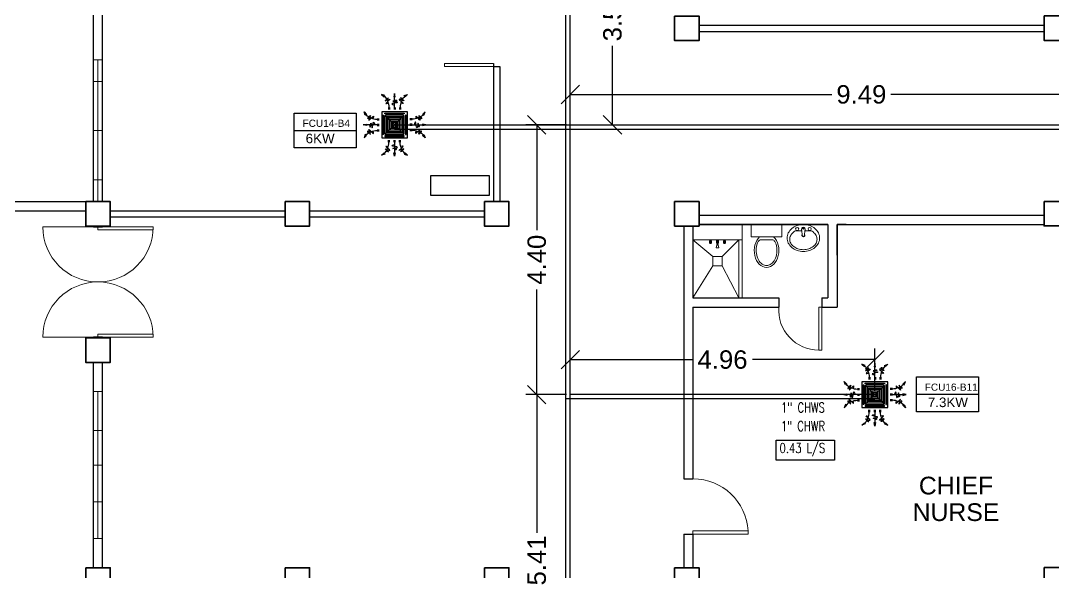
# Model space of a CAD drawing. Header units: millimetres. Extents: x 5 to 430, y 3 to 339.
# Drawn here: x 241.47 to 258.31, y 203.62 to 212.62 of the extents above; entities that cross this region are included whole.
import ezdxf

# ---------------------------------------------------------------- set-up
doc = ezdxf.new("R2010")
doc.units = ezdxf.units.MM
doc.header["$MEASUREMENT"] = 0
for name, color, linetype in [('AIR', 7, 'Continuous'), ('fcu line', 7, 'Continuous'), ('fcu return', 7, 'Continuous'), ('label', 7, 'Continuous'), ('Legends', 7, 'Continuous'), ('pipe label', 7, 'Continuous')]:
    doc.layers.add(name, color=color, linetype=linetype)
doc.styles.add('Arch-Dim', font='simplex.shx', dxfattribs={"width": 0.75})
doc.styles.get("Standard").update_dxf_attribs({"font": 'arial.ttf'})
doc.styles.add('SWISSLT175', font='swissl.ttf', dxfattribs={"height": 0.175})
doc.dimstyles.new('Copy of dimension', dxfattribs={"dimtxt": 0.3, "dimasz": 0.3, "dimexe": 0.18, "dimexo": 0.0625, "dimgap": 0.09, "dimtad": 0, "dimzin": 0, "dimdsep": 46, "dimtxsty": 'Standard', "dimblk": 'OBLIQUE', "dimcen": 0.09, "dimclrd": 256, "dimclre": 256, "dimclrt": 256, "dimadec": 0, "dimazin": 0, "dimtfac": 1, "dimtofl": 0, "dimtmove": 0, "dimatfit": 3, "dimldrblk": 'OBLIQUE', "dimfxl": 1, "dimtolj": 1, "dimtzin": 0, "dimarcsym": 0})

# ---------------------------------------------------------------- blocks, each defined once
blk = doc.blocks.new('FCU-13000P (CASSETTE SPLIT)')
at = {"layer": 'AIR', "ltscale": 3}
for p, q in [((0, 0.523), (0, 1)), ((-0.193, 0.558), (-0.193, 0.487)), ((-0.162, 0.558), (-0.162, 0.487)), ((-0.016, 0.558), (-0.016, 0.487)), ((0.016, 0.558), (0.016, 0.487)), ((0.162, 0.558), (0.162, 0.487)), ((0.193, 0.558), (0.193, 0.487)), ((-0.523, 0), (-1, 0)), ((-0.558, 0.193), (-0.487, 0.193)), ((-0.558, 0.162), (-0.487, 0.162)), ((-0.558, 0.016), (-0.487, 0.016)), ((0.558, 0.193), (0.487, 0.193)), ((0.558, 0.162), (0.487, 0.162)), ((0.558, 0.016), (0.487, 0.016)), ((0.523, 0), (1, 0)), ((-0.558, -0.016), (-0.487, -0.016)), ((-0.558, -0.162), (-0.487, -0.162)), ((-0.558, -0.193), (-0.487, -0.193)), ((0.558, -0.016), (0.487, -0.016)), ((0.558, -0.162), (0.487, -0.162)), ((0.558, -0.193), (0.487, -0.193)), ((-0.193, -0.558), (-0.193, -0.487)), ((-0.162, -0.558), (-0.162, -0.487)), ((-0.016, -0.558), (-0.016, -0.487)), ((0, -0.523), (0, -1)), ((0.016, -0.558), (0.016, -0.487)), ((0.162, -0.558), (0.162, -0.487)), ((0.193, -0.558), (0.193, -0.487))]:
    blk.add_line(p, q, dxfattribs=at)
at = {"layer": 'AIR'}
for p, q in [((0.295, -0.295), (-0.295, 0.295)), ((0.295, 0.295), (-0.295, -0.295))]:
    blk.add_line(p, q, dxfattribs=at)
at = {"layer": 'AIR', "ltscale": 3}
for points in [[(-0.022, 0.89), (0.022, 0.89), (0, 1)], [(-0.335, 0.895), (-0.311, 0.932), (-0.416, 0.973)], [(0.335, 0.895), (0.311, 0.932), (0.416, 0.973)], [(-0.895, 0.335), (-0.932, 0.311), (-0.973, 0.416)], [(0.895, 0.335), (0.932, 0.311), (0.973, 0.416)], [(-0.89, 0.022), (-0.89, -0.022), (-1, 0)], [(0.89, 0.022), (0.89, -0.022), (1, 0)], [(-0.895, -0.335), (-0.932, -0.311), (-0.973, -0.416)], [(0.895, -0.335), (0.932, -0.311), (0.973, -0.416)], [(-0.335, -0.895), (-0.311, -0.932), (-0.416, -0.973)], [(-0.022, -0.89), (0.022, -0.89), (0, -1)], [(0.335, -0.895), (0.311, -0.932), (0.416, -0.973)]]:
    blk.add_lwpolyline(points, close=True, dxfattribs=at)
at = {"layer": 'AIR'}
for points in [[(-0.323, 0.914, -0.171809), (-0.178, 0.558), (-0.178, 0.522)], [(0.323, 0.914, 0.171809), (0.178, 0.558), (0.178, 0.522)], [(-0.914, 0.323, 0.171809), (-0.558, 0.178), (-0.522, 0.178)], [(0.914, 0.323, -0.171809), (0.558, 0.178), (0.522, 0.178)], [(-0.914, -0.323, -0.171809), (-0.558, -0.178), (-0.522, -0.178)], [(0.914, -0.323, 0.171809), (0.558, -0.178), (0.522, -0.178)], [(-0.323, -0.914, 0.171809), (-0.178, -0.558), (-0.178, -0.522)], [(0.323, -0.914, -0.171809), (0.178, -0.558), (0.178, -0.522)]]:
    blk.add_lwpolyline(points, format="xyb", dxfattribs=at)
for points in [[(-0.41, -0.41), (0.41, -0.41), (0.41, 0.41), (-0.41, 0.41)], [(-0.31, 0.372), (0.31, 0.372), (0.31, 0.348), (-0.31, 0.348)], [(-0.373, 0.31), (-0.348, 0.31), (-0.348, -0.31), (-0.373, -0.31)], [(-0.26, -0.26), (0.26, -0.26), (0.26, 0.26), (-0.26, 0.26)], [(-0.21, -0.21), (0.21, -0.21), (0.21, 0.21), (-0.21, 0.21)], [(-0.16, -0.16), (0.16, -0.16), (0.16, 0.16), (-0.16, 0.16)], [(-0.11, -0.11), (0.11, -0.11), (0.11, 0.11), (-0.11, 0.11)], [(-0.06, -0.06), (0.06, -0.06), (0.06, 0.06), (-0.06, 0.06)], [(0.372, 0.31), (0.348, 0.31), (0.348, -0.31), (0.372, -0.31)], [(-0.31, -0.373), (0.31, -0.373), (0.31, -0.348), (-0.31, -0.348)]]:
    blk.add_lwpolyline(points, close=True, dxfattribs=at)
blk.add_lwpolyline([(-0.26, -0.31), (0.26, -0.31, 0.414214), (0.31, -0.26), (0.31, 0.26, 0.414214), (0.26, 0.31), (-0.26, 0.31, 0.414214), (-0.31, 0.26), (-0.31, -0.26, 0.414214)], format="xyb", close=True, dxfattribs=at)
at = {"layer": 'AIR', "ltscale": 3}
for points in [[(-0.268, 0.84), (-0.231, 0.852), (-0.134, 0.882), (-0.422, 0.704), (0.005, 0.903), (-0.358, 0.645), (-0.239, 0.678), (-0.199, 0.69)], [(0.268, 0.84), (0.231, 0.852), (0.134, 0.882), (0.422, 0.704), (-0.005, 0.903), (0.358, 0.645), (0.239, 0.678), (0.199, 0.69)], [(-0.84, 0.268), (-0.852, 0.231), (-0.882, 0.134), (-0.704, 0.422), (-0.903, -0.005), (-0.645, 0.358), (-0.678, 0.239), (-0.69, 0.199)], [(0.84, 0.268), (0.852, 0.231), (0.882, 0.134), (0.704, 0.422), (0.903, -0.005), (0.645, 0.358), (0.678, 0.239), (0.69, 0.199)], [(-0.84, -0.268), (-0.852, -0.231), (-0.882, -0.134), (-0.704, -0.422), (-0.903, 0.005), (-0.645, -0.358), (-0.678, -0.239), (-0.69, -0.199)], [(0.84, -0.268), (0.852, -0.231), (0.882, -0.134), (0.704, -0.422), (0.903, 0.005), (0.645, -0.358), (0.678, -0.239), (0.69, -0.199)], [(-0.268, -0.84), (-0.231, -0.852), (-0.134, -0.882), (-0.422, -0.704), (0.005, -0.903), (-0.358, -0.645), (-0.239, -0.678), (-0.199, -0.69)], [(0.268, -0.84), (0.231, -0.852), (0.134, -0.882), (0.422, -0.704), (-0.005, -0.903), (0.358, -0.645), (0.239, -0.678), (0.199, -0.69)]]:
    blk.add_open_spline(points, degree=3, knots=[0.0032834, 0.0032834, 0.0032834, 0.0032834, 0.0712567, 0.1924075, 0.3347111, 0.5062145, 0.5813292, 0.5813292, 0.5813292, 0.5813292], dxfattribs=at)
for points in [[(0, 0.8), (0.077, 0.776), (-0.058, 0.755), (0.098, 0.718), (-0.087, 0.663), (0, 0.631)], [(-0.8, 0), (-0.776, -0.077), (-0.755, 0.058), (-0.718, -0.098), (-0.663, 0.087), (-0.631, 0)], [(0.8, 0), (0.776, -0.077), (0.755, 0.058), (0.718, -0.098), (0.663, 0.087), (0.631, 0)], [(0, -0.8), (0.077, -0.776), (-0.058, -0.755), (0.098, -0.718), (-0.087, -0.663), (0, -0.631)]]:
    blk.add_spline(points, degree=3, dxfattribs=at)
for points in [[(0, 1), (-0.022, 0.89), (0.022, 0.89)], [(-0.416, 0.973), (-0.335, 0.895), (-0.311, 0.932)], [(0.416, 0.973), (0.335, 0.895), (0.311, 0.932)], [(-0.973, 0.416), (-0.895, 0.335), (-0.932, 0.311)], [(0.973, 0.416), (0.895, 0.335), (0.932, 0.311)], [(-1, 0), (-0.89, 0.022), (-0.89, -0.022)], [(1, 0), (0.89, 0.022), (0.89, -0.022)], [(-0.973, -0.416), (-0.895, -0.335), (-0.932, -0.311)], [(0.973, -0.416), (0.895, -0.335), (0.932, -0.311)], [(-0.416, -0.973), (-0.335, -0.895), (-0.311, -0.932)], [(0, -1), (-0.022, -0.89), (0.022, -0.89)], [(0.416, -0.973), (0.335, -0.895), (0.311, -0.932)]]:
    blk.add_solid(points, dxfattribs=at)
blk = doc.blocks.new('_Oblique')
at = {"color": 0, "linetype": 'ByBlock', "lineweight": -2}
blk.add_line((-0.5, -0.5), (0.5, 0.5), dxfattribs=at)
blk = doc.blocks.new('*D400')
at = {"layer": 'Defpoints', "color": 0, "transparency": 16777216}
for p in [(249.885, 206.517), (250.431, 206.517), (250.431, 201.106)]:
    blk.add_point(p, dxfattribs=at)
at = {"layer": 'Legends', "lineweight": -2, "transparency": 16777216}
for p, q in [((250.368, 206.517), (249.705, 206.517)), ((249.885, 206.517), (249.885, 204.262)), ((249.885, 201.106), (249.885, 203.361)), ((250.368, 201.106), (249.705, 201.106))]:
    blk.add_line(p, q, dxfattribs=at)
at = {"layer": 'Legends', "lineweight": -2, "transparency": 16777216, "xscale": 0.3, "yscale": 0.3, "zscale": 0.3}
for p, rotation in [((249.885, 206.517), 90), ((249.885, 201.106), 270)]:
    blk.add_blockref('_Oblique', p, dxfattribs=dict(at, rotation=rotation))
at = {"layer": 'Legends', "transparency": 16777216, "insert": (249.885, 203.812), "char_height": 0.3, "attachment_point": 5, "rotation": 90}
blk.add_mtext('\\A1;5.41', dxfattribs=at)
blk = doc.blocks.new('*D401')
at = {"layer": 'Defpoints', "color": 0, "transparency": 16777216}
for p in [(255.396, 207.088), (250.431, 206.517), (255.396, 206.517)]:
    blk.add_point(p, dxfattribs=at)
at = {"layer": 'Legends', "lineweight": -2, "transparency": 16777216}
for p, q in [((250.431, 206.58), (250.431, 207.268)), ((255.396, 206.58), (255.396, 207.268)), ((250.431, 207.088), (252.428, 207.088)), ((255.396, 207.088), (253.399, 207.088))]:
    blk.add_line(p, q, dxfattribs=at)
at = {"layer": 'Legends', "lineweight": -2, "transparency": 16777216, "xscale": 0.3, "yscale": 0.3, "zscale": 0.3, "rotation": 180}
blk.add_blockref('_Oblique', (250.431, 207.088), dxfattribs=at)
at = {"layer": 'Legends', "lineweight": -2, "transparency": 16777216, "xscale": 0.3, "yscale": 0.3, "zscale": 0.3}
blk.add_blockref('_Oblique', (255.396, 207.088), dxfattribs=at)
at = {"layer": 'Legends', "transparency": 16777216, "insert": (252.913, 207.088), "char_height": 0.3, "attachment_point": 5}
blk.add_mtext('\\A1;4.96', dxfattribs=at)
blk = doc.blocks.new('*D402')
at = {"layer": 'Defpoints', "color": 0, "transparency": 16777216}
for p in [(249.885, 210.919), (250.431, 210.919), (250.431, 206.517)]:
    blk.add_point(p, dxfattribs=at)
at = {"layer": 'Legends', "lineweight": -2, "transparency": 16777216}
for p, q in [((250.368, 210.919), (249.705, 210.919)), ((249.885, 210.919), (249.885, 209.203)), ((249.885, 206.517), (249.885, 208.233)), ((250.368, 206.517), (249.705, 206.517))]:
    blk.add_line(p, q, dxfattribs=at)
at = {"layer": 'Legends', "lineweight": -2, "transparency": 16777216, "xscale": 0.3, "yscale": 0.3, "zscale": 0.3}
for p, rotation in [((249.885, 210.919), 90), ((249.885, 206.517), 270)]:
    blk.add_blockref('_Oblique', p, dxfattribs=dict(at, rotation=rotation))
at = {"layer": 'Legends', "transparency": 16777216, "insert": (249.885, 208.718), "char_height": 0.3, "attachment_point": 5, "rotation": 90}
blk.add_mtext('\\A1;4.40', dxfattribs=at)
blk = doc.blocks.new('*D403')
at = {"layer": 'Defpoints', "color": 0, "transparency": 16777216}
for p in [(259.922, 211.414), (250.431, 210.919), (259.922, 210.919)]:
    blk.add_point(p, dxfattribs=at)
at = {"layer": 'Legends', "lineweight": -2, "transparency": 16777216}
for p, q in [((250.431, 210.981), (250.431, 211.594)), ((259.922, 210.981), (259.922, 211.594)), ((250.431, 211.414), (254.696, 211.414)), ((259.922, 211.414), (255.656, 211.414))]:
    blk.add_line(p, q, dxfattribs=at)
at = {"layer": 'Legends', "lineweight": -2, "transparency": 16777216, "xscale": 0.3, "yscale": 0.3, "zscale": 0.3, "rotation": 180}
blk.add_blockref('_Oblique', (250.431, 211.414), dxfattribs=at)
at = {"layer": 'Legends', "lineweight": -2, "transparency": 16777216, "xscale": 0.3, "yscale": 0.3, "zscale": 0.3}
blk.add_blockref('_Oblique', (259.922, 211.414), dxfattribs=at)
at = {"layer": 'Legends', "transparency": 16777216, "insert": (255.176, 211.414), "char_height": 0.3, "attachment_point": 5}
blk.add_mtext('\\A1;9.49', dxfattribs=at)
blk = doc.blocks.new('*D422')
at = {"layer": 'Defpoints', "color": 0, "transparency": 16777216}
for p in [(250.431, 214.459), (251.119, 214.459), (250.431, 210.919)]:
    blk.add_point(p, dxfattribs=at)
at = {"layer": 'Legends', "lineweight": -2, "transparency": 16777216}
for p, q in [((250.493, 214.459), (251.299, 214.459)), ((251.119, 214.459), (251.119, 213.168)), ((251.119, 210.919), (251.119, 212.21)), ((250.493, 210.919), (251.299, 210.919))]:
    blk.add_line(p, q, dxfattribs=at)
at = {"layer": 'Legends', "lineweight": -2, "transparency": 16777216, "xscale": 0.3, "yscale": 0.3, "zscale": 0.3}
for p, rotation in [((251.119, 214.459), 90), ((251.119, 210.919), 270)]:
    blk.add_blockref('_Oblique', p, dxfattribs=dict(at, rotation=rotation))
at = {"layer": 'Legends', "transparency": 16777216, "insert": (251.119, 212.689), "char_height": 0.3, "attachment_point": 5, "rotation": 90}
blk.add_mtext('\\A1;3.54', dxfattribs=at)

msp = doc.modelspace()

# ---------------------------------------------------------------- linework, layer by layer
at = {"color": 8, "lineweight": 25}
for p, q in [((242.656, 209.668), (242.656, 215.268)), ((242.806, 209.668), (242.806, 215.268)), ((252.531, 212.544), (258.156, 212.544)), ((252.531, 212.444), (258.156, 212.444)), ((249.181, 211.918), (249.181, 209.668)), ((249.181, 211.868), (249.281, 211.868)), ((249.281, 211.868), (249.281, 209.668)), ((237.231, 209.668), (242.531, 209.668)), ((239.531, 209.518), (242.531, 209.518)), ((242.931, 209.518), (245.781, 209.518)), ((246.181, 209.518), (249.031, 209.518)), ((242.656, 209.268), (242.656, 209.255)), ((242.806, 209.268), (242.806, 209.255)), ((242.931, 209.418), (245.781, 209.418)), ((246.181, 209.418), (249.031, 209.418)), ((242.656, 209.255), (242.806, 209.255)), ((242.806, 207.455), (242.656, 207.455)), ((242.656, 207.443), (242.656, 207.455)), ((242.806, 207.443), (242.806, 207.455)), ((242.656, 203.693), (242.656, 207.043)), ((242.806, 203.693), (242.806, 207.043))]:
    msp.add_line(p, q, dxfattribs=at)
at = {"color": 8, "lineweight": 9}
for p, q in [((242.656, 211.98), (242.806, 211.98)), ((242.656, 209.668), (242.656, 211.98)), ((242.731, 211.98), (242.731, 209.668)), ((242.656, 210.824), (242.656, 211.624)), ((242.656, 211.624), (242.806, 211.624)), ((242.806, 211.624), (242.806, 210.024)), ((242.656, 210.824), (242.806, 210.824)), ((242.806, 210.024), (242.656, 210.024)), ((242.656, 209.668), (242.806, 209.668)), ((253.381, 209.294), (253.381, 209.094)), ((253.881, 209.294), (253.381, 209.294)), ((253.881, 209.094), (253.881, 209.294)), ((253.381, 209.094), (253.881, 209.094)), ((254.216, 209.096), (254.203, 209.218)), ((254.245, 209.096), (254.259, 209.218)), ((252.7, 209.044), (252.734, 209.044)), ((252.7, 209.043), (252.7, 209.044)), ((252.7, 209.043), (252.734, 209.043)), ((252.7, 209.043), (252.704, 209.036)), ((252.701, 209.011), (252.703, 209.015)), ((252.701, 208.989), (252.701, 209.011)), ((252.701, 208.989), (252.734, 208.989)), ((252.704, 208.987), (252.701, 208.989)), ((252.703, 209.022), (252.704, 209.025)), ((252.703, 209.022), (252.731, 209.022)), ((252.703, 209.016), (252.703, 209.022)), ((252.704, 209.036), (252.731, 209.036)), ((252.704, 209.025), (252.731, 209.025)), ((252.704, 209.011), (252.711, 209.011)), ((252.704, 208.997), (252.704, 209.01)), ((252.704, 208.987), (252.73, 208.987)), ((252.704, 208.985), (252.704, 208.987)), ((252.704, 208.985), (252.73, 208.985)), ((252.706, 209.036), (252.706, 209.025)), ((252.711, 208.997), (252.711, 209.009)), ((252.731, 209.011), (252.723, 209.011)), ((252.723, 208.997), (252.723, 209.009)), ((252.729, 209.036), (252.729, 209.025)), ((252.73, 208.997), (252.73, 209.01)), ((252.73, 208.987), (252.734, 208.989)), ((252.73, 208.985), (252.73, 208.987)), ((252.734, 209.043), (252.731, 209.036)), ((252.731, 209.022), (252.731, 209.025)), ((252.731, 209.016), (252.731, 209.022)), ((252.734, 209.011), (252.732, 209.015)), ((252.734, 209.043), (252.734, 209.044)), ((252.734, 208.989), (252.734, 209.011)), ((252.814, 209.038), (252.802, 209.044)), ((252.802, 209.044), (252.86, 209.044)), ((252.819, 208.958), (252.81, 208.917)), ((252.848, 209.038), (252.814, 209.038)), ((252.814, 209.028), (252.814, 209.038)), ((252.814, 209.038), (252.848, 209.038)), ((252.848, 209.028), (252.814, 209.028)), ((252.814, 209.011), (252.816, 209.015)), ((252.814, 208.989), (252.814, 209.011)), ((252.814, 208.989), (252.823, 208.989)), ((252.818, 208.987), (252.814, 208.989)), ((252.817, 209.022), (252.818, 209.025)), ((252.817, 209.022), (252.823, 209.022)), ((252.817, 209.016), (252.817, 209.022)), ((252.818, 209.025), (252.823, 209.025)), ((252.818, 209.011), (252.823, 209.011)), ((252.818, 208.997), (252.818, 209.01)), ((252.818, 208.987), (252.823, 208.987)), ((252.818, 208.985), (252.818, 208.987)), ((252.818, 208.985), (252.823, 208.985)), ((252.819, 208.966), (252.819, 208.958)), ((252.843, 208.966), (252.819, 208.966)), ((252.819, 208.958), (252.843, 208.958)), ((252.819, 208.958), (252.843, 208.958)), ((252.82, 209.028), (252.82, 209.025)), ((252.823, 208.966), (252.823, 209.028)), ((252.823, 209.028), (252.839, 209.028)), ((252.839, 209.028), (252.839, 208.966)), ((252.839, 209.025), (252.844, 209.025)), ((252.839, 209.022), (252.845, 209.022)), ((252.844, 209.011), (252.839, 209.011)), ((252.839, 208.989), (252.848, 208.989)), ((252.839, 208.987), (252.844, 208.987)), ((252.839, 208.985), (252.844, 208.985)), ((252.842, 209.028), (252.842, 209.025)), ((252.843, 208.958), (252.843, 208.966)), ((252.843, 208.958), (252.852, 208.917)), ((252.845, 209.022), (252.844, 209.025)), ((252.844, 208.997), (252.844, 209.01)), ((252.844, 208.987), (252.848, 208.989)), ((252.844, 208.985), (252.844, 208.987)), ((252.845, 209.016), (252.845, 209.022)), ((252.848, 209.011), (252.845, 209.015)), ((252.86, 209.044), (252.848, 209.038)), ((252.848, 209.038), (252.848, 209.028)), ((252.848, 208.989), (252.848, 209.011)), ((252.928, 209.043), (252.928, 209.044)), ((252.928, 209.044), (252.962, 209.044)), ((252.928, 209.043), (252.931, 209.036)), ((252.928, 209.043), (252.962, 209.043)), ((252.928, 209.011), (252.93, 209.015)), ((252.928, 208.989), (252.928, 209.011)), ((252.932, 208.987), (252.928, 208.989)), ((252.928, 208.989), (252.961, 208.989)), ((252.931, 209.036), (252.958, 209.036)), ((252.931, 209.025), (252.958, 209.025)), ((252.931, 209.022), (252.931, 209.025)), ((252.931, 209.016), (252.931, 209.022)), ((252.931, 209.022), (252.959, 209.022)), ((252.931, 209.011), (252.939, 209.011)), ((252.931, 208.997), (252.931, 209.01)), ((252.932, 208.985), (252.932, 208.987)), ((252.932, 208.987), (252.958, 208.987)), ((252.932, 208.985), (252.958, 208.985)), ((252.933, 209.036), (252.933, 209.025)), ((252.939, 208.997), (252.939, 209.009)), ((252.958, 209.011), (252.95, 209.011)), ((252.951, 208.997), (252.951, 209.009)), ((252.956, 209.036), (252.956, 209.025)), ((252.962, 209.043), (252.958, 209.036)), ((252.959, 209.022), (252.958, 209.025)), ((252.958, 208.997), (252.958, 209.01)), ((252.958, 208.987), (252.961, 208.989)), ((252.958, 208.985), (252.958, 208.987)), ((252.959, 209.016), (252.959, 209.022)), ((252.961, 209.011), (252.959, 209.015)), ((252.961, 208.989), (252.961, 209.011)), ((252.962, 209.043), (252.962, 209.044)), ((253.54, 209.044), (253.721, 209.044)), ((252.85, 208.912), (252.812, 208.912)), ((242.656, 206.568), (242.806, 206.568)), ((242.656, 205.368), (242.656, 206.568)), ((242.731, 204.168), (242.731, 206.568)), ((242.806, 206.568), (242.806, 204.168)), ((242.656, 205.93), (242.806, 205.93)), ((242.656, 205.368), (242.656, 204.168)), ((242.656, 205.368), (242.806, 205.368)), ((242.656, 204.768), (242.806, 204.768)), ((242.806, 204.168), (242.656, 204.168))]:
    msp.add_line(p, q, dxfattribs=at)
at = {"color": 8, "linetype": 'ByBlock', "lineweight": 25}
for p, q in [((252.531, 209.444), (258.156, 209.444)), ((252.281, 209.268), (252.281, 205.143)), ((252.431, 209.268), (252.431, 208.094)), ((252.431, 209.268), (252.431, 208.094)), ((252.531, 209.294), (254.631, 209.294)), ((254.631, 209.294), (252.531, 209.294)), ((254.631, 209.294), (252.531, 209.294)), ((254.781, 209.294), (258.156, 209.294)), ((254.931, 209.294), (254.781, 209.294)), ((252.431, 209.144), (252.431, 208.094)), ((252.431, 207.944), (252.431, 205.143)), ((252.281, 205.143), (252.431, 205.143)), ((252.281, 204.243), (252.281, 204.043)), ((252.281, 204.243), (252.431, 204.243)), ((252.431, 204.243), (252.431, 204.143)), ((252.431, 204.243), (252.431, 203.693)), ((252.281, 204.043), (252.281, 204.043)), ((252.281, 204.043), (252.281, 203.693))]:
    msp.add_line(p, q, dxfattribs=at)
at = {"color": 8, "linetype": 'ByBlock', "lineweight": 9, "ltscale": 0.3}
for p, q in [((253.231, 209.294), (253.231, 208.094)), ((252.756, 208.769), (252.431, 209.044)), ((252.906, 208.769), (253.181, 209.044)), ((253.181, 209.044), (253.181, 208.094)), ((252.756, 208.619), (252.431, 208.094)), ((252.906, 208.619), (253.181, 208.094))]:
    msp.add_line(p, q, dxfattribs=at)
at = {"color": 8, "linetype": 'ByBlock', "lineweight": 9}
for p, q in [((253.231, 209.044), (253.231, 209.294)), ((252.431, 209.044), (253.231, 209.044))]:
    msp.add_line(p, q, dxfattribs=at)
at = {"color": 8, "linetype": 'ByBlock', "lineweight": 25, "ltscale": 0.3}
for p, q in [((254.631, 209.294), (254.631, 208.094)), ((254.781, 209.294), (254.781, 207.944)), ((252.431, 208.094), (253.831, 208.094)), ((253.831, 208.094), (253.831, 207.944)), ((254.531, 208.094), (254.631, 208.094)), ((254.531, 208.094), (254.531, 207.944)), ((252.431, 207.944), (253.831, 207.944)), ((254.531, 207.944), (254.781, 207.944))]:
    msp.add_line(p, q, dxfattribs=at)
at = {"color": 8, "lineweight": 13}
for p, q in [((242.731, 209.255), (241.831, 209.255)), ((242.731, 209.255), (243.631, 209.255)), ((242.731, 209.205), (242.731, 209.255)), ((243.631, 209.205), (242.731, 209.205)), ((243.631, 209.255), (243.631, 209.205)), ((242.731, 207.455), (241.831, 207.455)), ((242.731, 207.505), (243.631, 207.505)), ((242.731, 207.455), (242.731, 207.505)), ((243.631, 207.455), (242.731, 207.455)), ((243.631, 207.505), (243.631, 207.455))]:
    msp.add_line(p, q, dxfattribs=at)
at = {"color": 8, "linetype": 'ByBlock', "lineweight": 13}
for p, q in [((253.331, 204.293), (252.431, 204.293)), ((252.431, 204.293), (252.431, 204.243)), ((252.431, 204.243), (253.331, 204.243)), ((253.331, 204.243), (253.331, 204.293))]:
    msp.add_line(p, q, dxfattribs=at)
at = {"color": 8, "lineweight": 35}
for points in [[(252.131, 212.694), (252.531, 212.694), (252.531, 212.294), (252.131, 212.294)], [(258.156, 212.696), (258.556, 212.696), (258.556, 212.296), (258.156, 212.296)], [(242.531, 209.668), (242.931, 209.668), (242.931, 209.268), (242.531, 209.268)], [(245.781, 209.668), (246.181, 209.668), (246.181, 209.268), (245.781, 209.268)], [(249.031, 209.668), (249.431, 209.668), (249.431, 209.268), (249.031, 209.268)], [(242.531, 207.443), (242.931, 207.443), (242.931, 207.043), (242.531, 207.043)], [(242.531, 203.693), (242.931, 203.693), (242.931, 203.293), (242.531, 203.293)], [(245.781, 203.693), (246.181, 203.693), (246.181, 203.293), (245.781, 203.293)], [(249.031, 203.693), (249.431, 203.693), (249.431, 203.293), (249.031, 203.293)]]:
    msp.add_lwpolyline(points, close=True, dxfattribs=at)
at = {"color": 8, "lineweight": 9}
for points in [[(242.656, 211.98), (242.806, 211.98), (242.806, 209.668), (242.656, 209.668)], [(242.656, 204.168), (242.656, 206.568), (242.806, 206.568), (242.806, 204.168)], [(242.656, 206.568), (242.806, 206.568), (242.806, 204.168), (242.656, 204.168)]]:
    msp.add_lwpolyline(points, close=True, dxfattribs=at)
at = {"color": 8, "lineweight": 13, "ltscale": 0.03}
for points in [[(249.181, 211.918), (249.181, 211.868), (248.381, 211.868), (248.381, 211.918)], [(254.531, 207.944), (254.481, 207.944), (254.481, 207.244), (254.531, 207.244)]]:
    msp.add_lwpolyline(points, close=True, dxfattribs=at)
at = {"color": 8, "linetype": 'ByBlock', "lineweight": 35}
for points in [[(252.131, 209.668), (252.531, 209.668), (252.531, 209.268), (252.131, 209.268)], [(258.156, 209.67), (258.556, 209.67), (258.556, 209.27), (258.156, 209.27)], [(252.131, 203.693), (252.531, 203.693), (252.531, 203.293), (252.131, 203.293)], [(258.156, 203.695), (258.556, 203.695), (258.556, 203.295), (258.156, 203.295)]]:
    msp.add_lwpolyline(points, close=True, dxfattribs=at)
at = {"color": 8, "lineweight": 9}
msp.add_lwpolyline([(253.966, 209.073, 0.11576), (253.985, 208.99, 0.104047), (254.044, 208.917, 0.090875), (254.127, 208.869, 0.083344), (254.231, 208.852, 0.083344), (254.334, 208.869, 0.090875), (254.418, 208.917, 0.104047), (254.477, 208.99, 0.11576), (254.496, 209.073, 0.11576), (254.477, 209.155, 0.104047), (254.418, 209.229, 0.090875), (254.334, 209.277, 0.083344), (254.231, 209.294, 0.083344), (254.127, 209.277, 0.090875), (254.044, 209.229, 0.104047), (253.985, 209.155, 0.11576)], format="xyb", close=True, dxfattribs=at)
at = {"color": 8, "linetype": 'ByBlock', "lineweight": 25}
msp.add_lwpolyline([(254.781, 208.794), (254.781, 209.294)], dxfattribs=at)
at = {"color": 8, "lineweight": 9}
for points in [[(254.008, 209.052, 0.124838), (254.024, 208.989, 0.105788), (254.074, 208.932, 0.086697), (254.143, 208.895, 0.076776), (254.231, 208.882, 0.076776), (254.319, 208.895, 0.086697), (254.388, 208.932, 0.105788), (254.438, 208.989, 0.124838), (254.453, 209.052, 0.124838), (254.438, 209.114, 0.105788), (254.388, 209.172, 0.040067), (254.358, 209.192), (254.255, 209.192, 0.040067)], [(254.207, 209.192), (254.104, 209.192, 0.040067), (254.074, 209.172, 0.105788), (254.024, 209.114, 0.124838), (254.008, 209.052, 0.124838)]]:
    msp.add_lwpolyline(points, format="xyb", dxfattribs=at)
at = {"color": 8, "linetype": 'ByBlock', "lineweight": 9, "ltscale": 0.3}
msp.add_lwpolyline([(253.181, 209.044), (253.181, 208.094), (253.231, 208.094), (253.231, 209.044), (253.231, 209.044)], dxfattribs=at)
at = {"color": 8, "linetype": 'ByBlock', "lineweight": 9, "ltscale": 0.03}
msp.add_lwpolyline([(252.906, 208.769), (252.756, 208.769), (252.756, 208.619), (252.906, 208.619)], close=True, dxfattribs=at)
at = {"color": 8, "lineweight": 9}
for centre, radius in [((254.129, 209.221), 0.0255), ((254.231, 209.227), 0.0095), ((254.333, 209.221), 0.0255)]:
    msp.add_circle(centre, radius, dxfattribs=at)
at = {"color": 8, "lineweight": 13}
for centre, start, end in [((242.731, 209.255), 180, 0), ((242.731, 207.455), 0, 180)]:
    msp.add_arc(centre, 0.9, start, end, dxfattribs=at)
at = {"color": 8, "lineweight": 9}
for centre, radius, start, end in [((254.231, 209.221), 0.028, 353.7545, 186.2455), ((254.231, 209.119), 0.025, 138.7978, 233.6932), ((254.231, 209.19), 0.0948, 261.2026, 278.7974), ((254.231, 209.119), 0.025, 251.3793, 288.6207), ((254.231, 209.119), 0.025, 306.3068, 41.2022), ((253.54, 208.994), 0.05, 90, 151.8499), ((253.721, 208.994), 0.05, 28.0084, 90)]:
    msp.add_arc(centre, radius, start, end, dxfattribs=at)
at = {"color": 8, "lineweight": 13, "ltscale": 0.03}
msp.add_arc((254.481, 207.896), 0.652, 175.7578, 270, dxfattribs=at)
at = {"color": 8, "linetype": 'ByBlock', "lineweight": 13}
msp.add_arc((252.431, 204.243), 0.9, 3.1847, 90, dxfattribs=at)
at = {"color": 8, "lineweight": 9}
for centre, major_axis, ratio, start_param, end_param in [((253.631, 208.869), (0, 0.275), 0.727273, 0.612555, 5.670631), ((252.692, 208.998), (-0.00896, 0.00896), 1, 3.15309, 3.864175), ((252.689, 209.003), (0.0118, 0.0118), 1, 6.018417, 6.150642), ((252.7, 209.016), (0.00268, 0.00268), 1, 5.003733, 5.497675), ((252.7, 209.01), (0.00268, 0.00268), 1, 5.497675, 6.125314), ((252.715, 209.009), (-0.00268, 0.00268), 1, 0.157647, 0.785286), ((252.722, 208.998), (-0.00738, 0.00738), 1, 0.858879, 1.643677), ((252.722, 209.004), (0.00887, 0.00887), 1, 1.36743, 1.728443), ((252.717, 209.012), (-0.00268, 0.00268), 1, -1.367654, -0.203367), ((252.717, 208.993), (-0.00268, 0.00268), 1, 1.643677, 3.068487), ((252.712, 209.004), (0.00887, 0.00887), 1, 6.125314, 6.486327), ((252.713, 208.998), (0.00738, 0.00738), 1, 4.639283, 5.424081), ((252.72, 209.009), (-0.00268, 0.00268), 1, 3.926878, 4.554518), ((252.734, 209.01), (0.00268, 0.00268), 1, 1.728443, 2.356082), ((252.743, 208.998), (0.00896, 0.00896), 1, 2.418785, 3.129871), ((252.735, 209.016), (0.00268, 0.00268), 1, 2.356082, 2.850023), ((252.746, 209.003), (-0.0118, 0.0118), 1, 0.132318, 0.264544), ((252.805, 208.998), (0.00896, 0.00896), 1, 4.723886, 5.434971), ((252.813, 209.016), (-0.00268, 0.00268), 1, 3.432937, 3.926878), ((252.803, 209.003), (0.0118, 0.0118), 1, 6.018417, 6.150642), ((252.814, 209.01), (-0.00268, 0.00268), 1, 3.926878, 4.554518), ((252.848, 209.01), (-0.00268, 0.00268), 1, 0.157647, 0.785286), ((252.857, 208.998), (-0.00896, 0.00896), 1, 0.847989, 1.559075), ((252.849, 209.016), (-0.00268, 0.00268), 1, 0.785286, 1.279227), ((252.859, 209.003), (0.0118, 0.0118), 1, 1.703115, 1.83534), ((252.919, 208.998), (-0.00896, 0.00896), 1, 3.15309, 3.864175), ((252.927, 209.016), (0.00268, 0.00268), 1, 5.003733, 5.497675), ((252.916, 209.003), (-0.0118, 0.0118), 1, 4.44762, 4.579846), ((252.928, 209.01), (0.00268, 0.00268), 1, 5.497675, 6.125314), ((252.949, 209.004), (0.00887, 0.00887), 1, 1.36743, 1.728443), ((252.942, 209.009), (-0.00268, 0.00268), 1, 0.157647, 0.785286), ((252.949, 208.998), (-0.00738, 0.00738), 1, 0.858879, 1.643677), ((252.945, 208.993), (-0.00268, 0.00268), 1, 1.643677, 3.068487), ((252.945, 209.012), (-0.00268, 0.00268), 1, -1.367654, -0.203367), ((252.94, 209.004), (0.00887, 0.00887), 1, 6.125314, 6.486327), ((252.94, 208.998), (0.00738, 0.00738), 1, 4.639283, 5.424081), ((252.947, 209.009), (-0.00268, 0.00268), 1, 3.926878, 4.554518), ((252.973, 209.003), (0.0118, 0.0118), 1, 1.703115, 1.83534), ((252.961, 209.01), (0.00268, 0.00268), 1, 1.728443, 2.356082), ((252.97, 208.998), (0.00896, 0.00896), 1, 2.418785, 3.129871), ((252.962, 209.016), (0.00268, 0.00268), 1, 2.356082, 2.850023), ((252.848, 208.915), (-0.00268, 0.00268), 1, 2.924915, 4.294977)]:
    msp.add_ellipse(centre, major_axis=major_axis, ratio=ratio, start_param=start_param, end_param=end_param, dxfattribs=at)
at = {"color": 8, "lineweight": 9, "extrusion": (4.99074e-41, -2.88216e-41, -1)}
msp.add_ellipse((252.814, 208.915), major_axis=(-0.00268, 0.00268), ratio=1, start_param=4.495936, end_param=5.865998, dxfattribs=at)
at = {"color": 8, "lineweight": 9}
msp.add_open_spline([(253.496, 209.017), (253.487, 209.001), (253.48, 208.983), (253.453, 208.892), (253.458, 208.805), (253.516, 208.673), (253.566, 208.632), (253.664, 208.618), (253.716, 208.644), (253.791, 208.755), (253.808, 208.839), (253.793, 208.953), (253.781, 208.988), (253.765, 209.017)], degree=3, knots=[0.937253, 0.937253, 0.937253, 0.937253, 1.185372, 1.185372, 2.113864, 2.113864, 3.042356, 3.042356, 3.970847, 3.970847, 4.899339, 4.899339, 5.346062, 5.346062, 5.346062, 5.346062], dxfattribs=at)
at = {"layer": 'fcu line', "linetype": 'Continuous'}
for p, q in [((250.431, 182.121), (250.431, 220.121)), ((247.566, 210.919), (270.897, 210.919)), ((255.396, 206.517), (250.431, 206.517))]:
    msp.add_line(p, q, dxfattribs=at)
at = {"layer": 'fcu return', "linetype": 'Continuous'}
for p, q in [((250.361, 182.191), (250.361, 220.051)), ((247.566, 210.849), (270.967, 210.849)), ((255.396, 206.447), (250.361, 206.447))]:
    msp.add_line(p, q, dxfattribs=at)
at = {"layer": 'Legends', "linetype": 'Continuous', "lineweight": 25}
for p, q in [((245.93, 210.828), (246.943, 210.828)), ((256.073, 206.523), (257.086, 206.523))]:
    msp.add_line(p, q, dxfattribs=at)
at = {"layer": 'Legends'}
for points in [[(245.93, 211.111), (246.943, 211.111), (246.943, 210.544), (245.93, 210.544)], [(256.073, 206.807), (257.086, 206.807), (257.086, 206.239), (256.073, 206.239)]]:
    msp.add_lwpolyline(points, close=True, dxfattribs=at)
at = {"layer": 'pipe label', "color": 7, "linetype": 'Continuous', "lineweight": 25}
for points in [[(248.155, 210.091), (249.107, 210.091), (249.107, 209.764), (248.155, 209.764)], [(253.788, 205.776), (254.739, 205.776), (254.739, 205.449), (253.788, 205.449)]]:
    msp.add_lwpolyline(points, close=True, dxfattribs=at)

# ---------------------------------------------------------------- block references
at = {"layer": 'AIR', "xscale": 0.5113536813550488, "yscale": 0.5113536813550488, "zscale": 0.5113536813550488}
for p in [(247.566, 210.919), (255.396, 206.517)]:
    msp.add_blockref('FCU-13000P (CASSETTE SPLIT)', p, dxfattribs=at)

# ---------------------------------------------------------------- texts
at = {"layer": 'label', "color": 8, "linetype": 'ByBlock', "lineweight": 9, "ltscale": 0.4, "insert": (256.719, 204.815), "char_height": 0.2889, "attachment_point": 5, "line_spacing_factor": 0.9, "style": 'SWISSLT175'}
msp.add_mtext('CHIEF\\PNURSE', dxfattribs=at)
at = {"layer": 'Legends', "linetype": 'Continuous', "lineweight": 25, "attachment_point": 1}
for s, width, insert, char_height in [('FCU14-B4', 0.44811, (246.067, 211.003), 0.117), ('6KW', 0.23674, (246.117, 210.775), 0.156), ('FCU16-B11', 0.44811, (256.21, 206.698), 0.117), ('7.3KW', 0.23674, (256.26, 206.47), 0.156)]:
    msp.add_mtext_dynamic_manual_height_columns(s, width=width, gutter_width=1.011, heights=[0], dxfattribs=dict(at, insert=insert, char_height=char_height))
at = {"layer": 'pipe label', "color": 7, "linetype": 'Continuous', "lineweight": 25, "char_height": 0.16, "attachment_point": 1, "style": 'Arch-Dim'}
for s, width, insert in [('\\A1;{\\H1x;1}" CHWS', 1.17294, (253.867, 206.387)), ('\\A1;{\\H1x;1}" CHWR', 0.88035, (253.864, 206.084)), ('0.43 L/S', 0.89967, (253.842, 205.726))]:
    msp.add_mtext_dynamic_manual_height_columns(s, width=width, gutter_width=1.011, heights=[0], dxfattribs=dict(at, insert=insert))

# ---------------------------------------------------------------- dimensions: what is measured, and where the dimension line sits
at = {"layer": 'Legends'}
for base, p1, p2, picture, middle in [((251.119, 214.459), (250.431, 210.919), (250.431, 214.459), '*D422', (251.119, 212.689)), ((249.885, 210.919), (250.431, 206.517), (250.431, 210.919), '*D402', (249.885, 208.718)), ((249.885, 206.517), (250.431, 201.106), (250.431, 206.517), '*D400', (249.885, 203.812))]:
    dim = msp.add_linear_dim(base=base, p1=p1, p2=p2, angle=90, dimstyle='Copy of dimension', dxfattribs=at)
    dim.commit()
    dim.dimension.update_dxf_attribs({"geometry": picture, "text_midpoint": middle})
for base, p1, p2, picture, middle in [((259.922, 211.414), (250.431, 210.919), (259.922, 210.919), '*D403', (255.176, 211.414)), ((255.3955, 207.0879), (250.431, 206.5173), (255.3955, 206.5173), '*D401', (252.9132, 207.0879))]:
    dim = msp.add_linear_dim(base=base, p1=p1, p2=p2, dimstyle='Copy of dimension', dxfattribs=at)
    dim.commit()
    dim.dimension.update_dxf_attribs({"geometry": picture, "text_midpoint": middle})

doc.saveas('drawing.dxf')
